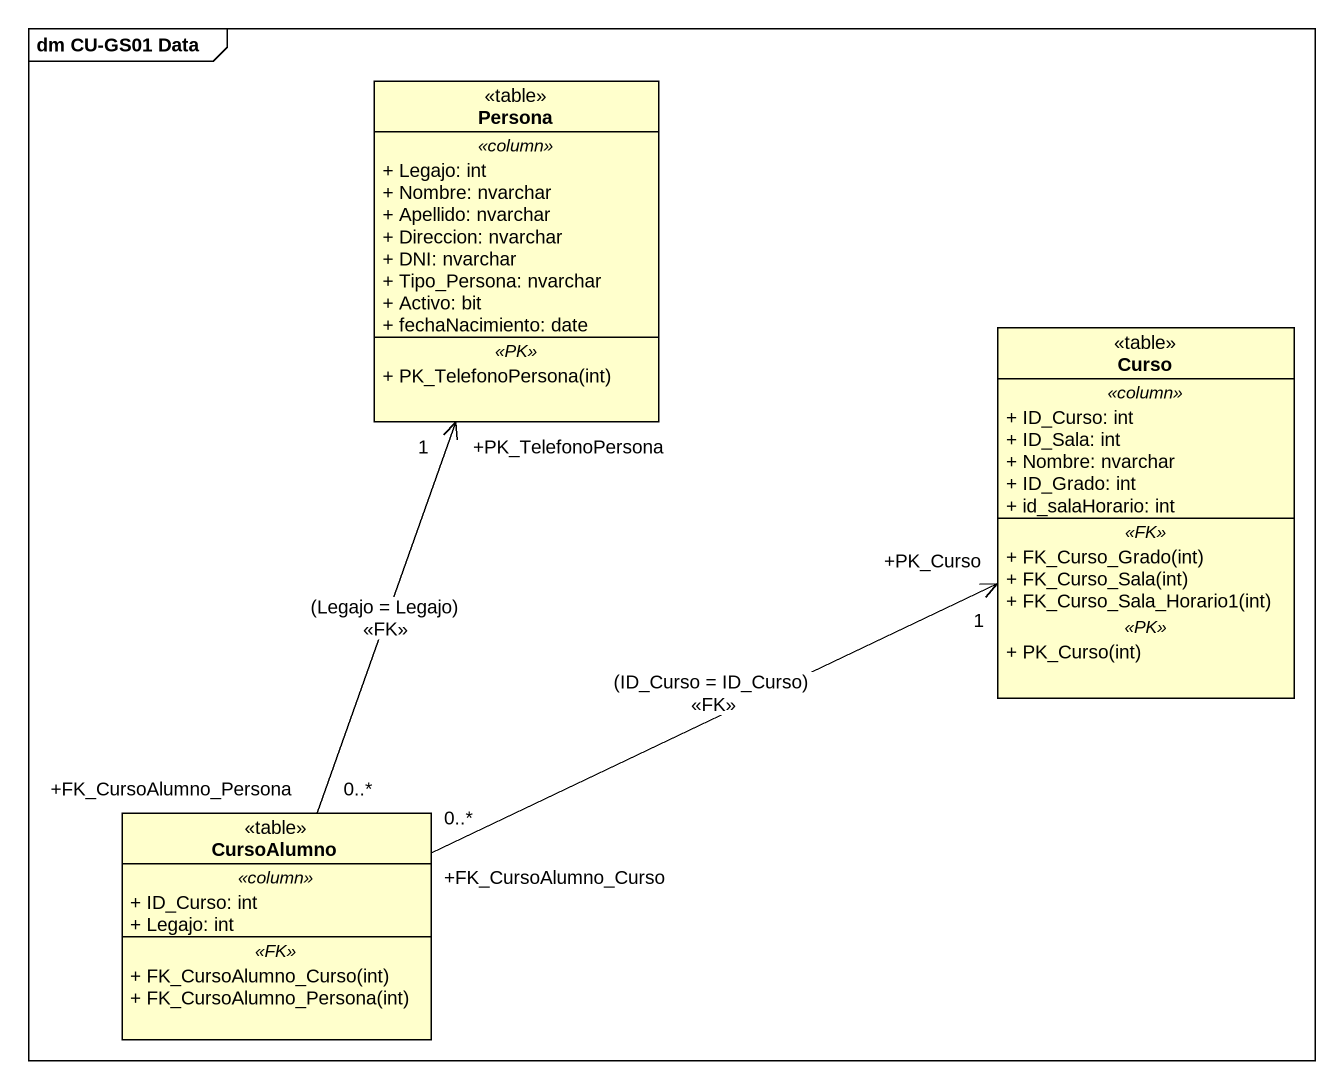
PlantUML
@startuml
mainframe dm CU-GS01 Data
hide circle
hide empty members
skinparam classAttributeIconSize 0
class Persona <<table>> {
  .. <<column>> ..
  + Legajo: int
  + Nombre: nvarchar
  + Apellido: nvarchar
  + Direccion: nvarchar
  + DNI: nvarchar
  + Tipo_Persona: nvarchar
  + Activo: bit
  + fechaNacimiento: date
  .. <<PK>> ..
  + PK_TelefonoPersona(int)
}
class Curso <<table>> {
  .. <<column>> ..
  + ID_Curso: int
  + ID_Sala: int
  + Nombre: nvarchar
  + ID_Grado: int
  + id_salaHorario: int
  .. <<FK>> ..
  + FK_Curso_Grado(int)
  + FK_Curso_Sala(int)
  + FK_Curso_Sala_Horario1(int)
  .. <<PK>> ..
  + PK_Curso(int)
}
class CursoAlumno <<table>> {
  .. <<column>> ..
  + ID_Curso: int
  + Legajo: int
  .. <<FK>> ..
  + FK_CursoAlumno_Curso(int)
  + FK_CursoAlumno_Persona(int)
}
CursoAlumno "+FK_CursoAlumno_Persona\n0..*" -up-> "+PK_TelefonoPersona\n1" Persona : (Legajo = Legajo)\n<<FK>>
CursoAlumno "+FK_CursoAlumno_Curso\n0..*" -right-> "+PK_Curso\n1" Curso : (ID_Curso = ID_Curso)\n<<FK>>
@enduml
